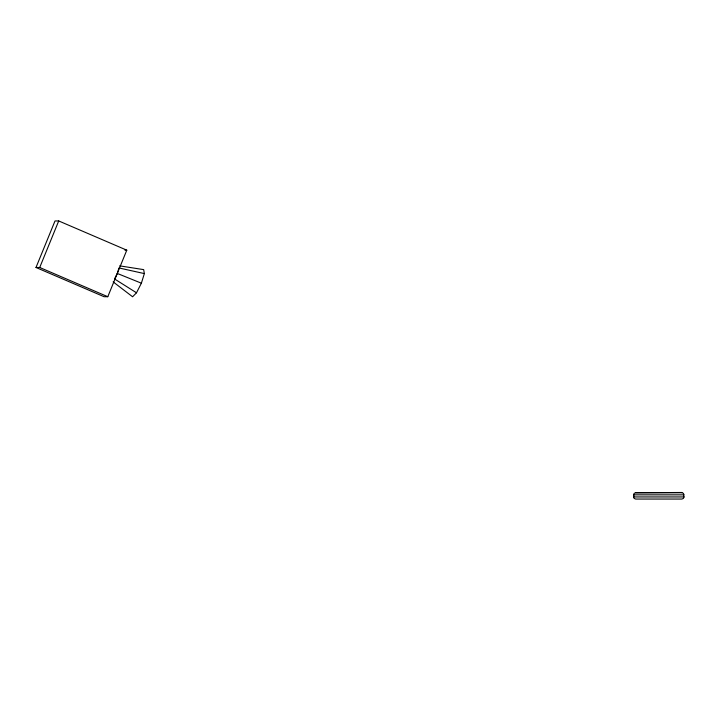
<?xml version="1.0" encoding="UTF-8"?>
<svg xmlns="http://www.w3.org/2000/svg" width="720" height="720" viewBox="0 0 720 720"><rect width="100%" height="100%" fill="white"/><g stroke="black" fill="none" stroke-linecap="round" stroke-linejoin="round"><path stroke-width="1.08" d="M114.975 278.019L117.297 273.447L118.989 267.966L144.351 273.591L141.381 283.194L136.503 292.788L132.588 296.766L113.148 281.88M36 267.489L55.008 220.95L58.716 220.95L126.792 250.182L107.793 296.712L104.076 296.712L36 267.489L39.717 267.489L107.793 296.712M39.717 267.489L58.716 220.95M635.652 492.741L681.633 492.48L683.388 493.362L684 494.847L633.555 494.847L634.167 493.362L635.652 492.741L681.894 492.741M124.938 250.182L126.792 250.182M119.691 265.86L143.676 269.622L144.351 273.591M117.297 273.447L141.381 283.194M114.507 278.928L136.503 292.788M683.739 494.847L683.739 496.944M633.816 494.847L633.816 496.944M684 496.944L683.388 498.429L681.894 499.05L635.652 499.05L634.167 498.429L633.555 496.944L684 496.944"/></g></svg>
